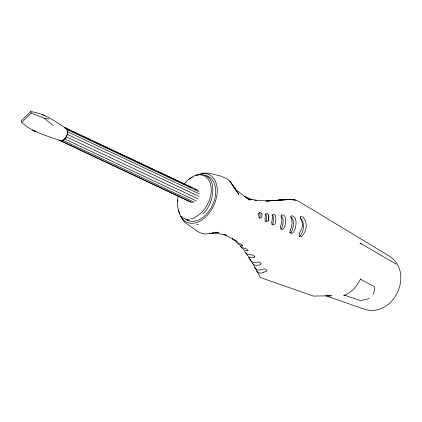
<?xml version="1.0" encoding="UTF-8"?>
<svg xmlns="http://www.w3.org/2000/svg" width="422" height="422" viewBox="0 0 422 422"><rect width="100%" height="100%" fill="white"/><g stroke="black" fill="none" stroke-linecap="round" stroke-linejoin="round"><path stroke-width="0.63" d="M268.255 220.822L268.619 214.972L266.962 213.453L265.707 213.595L265.391 214.091C265.691 216.386 263.687 220.205 266.461 221.524C269.684 221.74 268.614 216.924 268.619 214.972M360.288 279.306L360.61 279.121M192.506 202.739L60.779 140.726C65.726 140.199 68.696 134.127 67.151 129.638L65.964 128.14L64.249 127.555M177.72 201.22L177.889 199.991M343.983 295.426L344.051 295.015M178.364 195.861C176.602 201.315 177.193 207.149 179.297 212.419M373.022 294.403C374.15 292.093 375.01 289.376 374.441 286.807L360.304 279.121M360.277 279.475C356.928 286.543 351.241 292.689 343.851 295.553M184.018 184.245L188.412 179.461L194.753 175.7A23.031 15.319 -64.8 0 1 211.19 188.613A23.031 15.319 -64.8 0 1 196.958 216.101L193.925 218.042L190.67 218.828M202.898 213.696C214.946 204.248 219.572 169.523 195.776 175.225M59.265 140.252A6.947 4.621 -64.8 0 0 65.616 137.947L67.378 134.317L67.167 129.607L66.644 128.763C55.477 121.436 44.299 113.18 30.584 111.63L21.1 120.924L21.791 122.417C32.594 132.629 47.301 135.831 60.837 140.726M21.791 122.417L31.27 113.122L44.289 118.25L48.984 118.978M189.146 179.16L192.411 176.823M369.15 298.159L366.444 299.404L360.425 300.575L344.658 295.226M280.709 216.048L280.973 215.932C284.813 218.39 282.661 224.963 281.717 228.524L280.947 229.035M196.652 224.852L198.593 224.272M212.018 232.939L213.98 232.722M215.289 232.58L218.559 232.216L205.783 234.02L201.895 233.487L198.403 231.936L184.651 222.352L180.352 216.169M281.105 199.981L278.531 200.25C285.588 199.242 293.359 198.14 299.805 202.032L390.139 256.544C414.14 273.593 394.211 316.606 365.763 309.664L325.51 295.664M282.392 199.849L287.546 199.311L295.152 199.965L287.546 199.311L266.087 201.083M266.187 201.099L290.109 199.485L267.601 200.935L254.914 200.165L256.47 200.276L249.745 199.142M201.763 173.152L209.122 173.184L220.785 176.127L226.999 178.775L229.979 181.286L236.046 189.963L249.951 200.144L245.736 197.543M209.396 233.308L217.863 233.435L226.598 235.355L225.506 234.869M186.645 219.524L189.742 219.952M299.14 236.431L299.562 236.499C303.835 232.111 305.623 221.877 299.942 217.726M233.028 239.3C233.978 240.071 236.42 242.196 237.153 241.337L232.475 238.826L233.725 239.432M250.262 199.321L252.029 199.69L244.401 196.309M327.145 295.59L329.06 295.991L331.476 295.796L313.377 296.07L263.644 278.684L260.263 277.185L256.792 271.14L254.967 267.094M290.637 216.866C295.236 220.168 293.142 228.059 291.227 232.39L290.426 232.918L289.661 232.559M34.546 131.216L36.197 131.822M32.288 130.008L35.385 131.205M65.964 128.14L198.293 190.433M64.846 127.834L70.806 130.641M71.998 131.2L77.959 134.006M79.151 134.571L85.112 137.377M86.304 137.936L92.265 140.742M93.457 141.301L156.045 170.768M157.237 171.327L163.198 174.133M164.39 174.697L170.351 177.504M171.543 178.063L177.504 180.869M178.696 181.434L184.657 184.24M185.849 184.799L191.81 187.605M194.79 189.009L195.982 189.568M67.151 129.638L198.883 191.651M67.631 131.822L199.363 193.84M67.335 134.36L199.068 196.372M66.301 136.86L198.034 198.878M64.693 138.949L196.425 200.967M62.751 140.31L194.484 202.323M59.064 140.141L190.797 202.154M64.73 127.792L66.644 128.763M223.94 234.358L232.944 239.079M187.727 220.421L183.865 218.29L181.497 216.291M396.205 264.188L360.193 243.093M42.627 114.652L44.837 115.95M44.289 118.25L53.114 125.482M359.977 242.951L360.747 243.584M256.792 271.14L258.639 272.791L261.123 273.06L266.488 271.346L266.936 270.513C264.895 266.535 260.168 271.272 257.009 269.79L255.215 268.234L252.847 263.592M361.063 243.927L361.39 244.327M30.584 111.63L31.27 113.122M178.311 210.314L179.619 213.601M196.968 175.019A26.306 17.497 -64.8 0 1 217.209 192.569C216.607 199.928 213.79 206.986 209.396 212.904A26.306 17.497 -64.8 0 1 179.25 212.393M205.915 175.626A24.27 16.147 -64.8 0 1 212.709 204.691A24.27 16.147 -64.8 0 1 186.123 219.54M271.837 224.562A1.472 1.023 85.3 0 0 272.623 224.483L273.598 220.295L273.139 216.085A1.472 0.833 62.8 0 0 272.032 215.294M265.164 221.202A1.472 1.023 83.9 0 0 266.235 220.769L266.54 215.816A1.472 0.849 63.8 0 0 265.195 214.503M258.908 217.905A1.477 0.976 76.9 0 0 259.92 217.488L260.094 214.65A1.477 0.913 69.8 0 0 258.475 213.453M261.999 214.049L261.788 217.435L260.764 218.19C258.106 218.079 258.364 214.197 259.298 212.53L260.458 212.414L261.999 214.049M271.757 222.362L271.942 223.934L272.438 224.557L273.889 224.905L275.044 224.082L275.909 219.788L275.566 215.695L273.799 214.244L273.081 214.176L272.237 214.888L272.311 218.844L271.757 222.362M254.798 256.755L254.033 257.552L251.517 257.652L249.634 257.246L248.078 256.128L244.37 251.301L247.809 254.513C250.051 255.067 253.532 254.181 254.798 256.755M280.572 226.857L280.641 228.455L281.163 229.072L282.629 229.468C286.132 227.395 287.762 213.917 281.479 214.914L281.242 216.027L281.822 221.165L280.572 226.857M290.072 230.739L290.093 232.358L290.6 232.986L292.082 233.345C296.429 230.892 298.581 215.426 291.169 215.816L290.869 216.344C292.768 221.065 292.367 226.192 290.072 230.739M302.432 225.253C302.49 229.125 298.866 232.19 299.177 235.956L299.652 236.6L301.155 236.964C306.082 232.591 308.218 223.945 303.882 218.301C303.349 217.188 302.141 216.417 300.897 216.497L300.369 216.729L300.248 217.805L302.12 222.252L302.432 225.253M261.076 263.745L260.97 264.198C259.129 265.433 256.513 265.422 254.382 265.032L252.667 263.618L248.732 257.431L251.037 260.843L252.657 262.104C255.31 263.281 259.493 260.342 261.076 263.745M242.713 245.894L242.096 246.037L239.147 244.728L236.52 242.217L241.12 244.259L242.713 245.894M248.004 250.673L247.703 250.89C244.586 251.169 241.642 248.131 240.303 246.195C242.196 248.827 246.332 247.545 247.983 250.304L248.004 250.673M232.332 184.667L229.979 181.286L238.72 194.357L232.332 184.667"/></g></svg>
